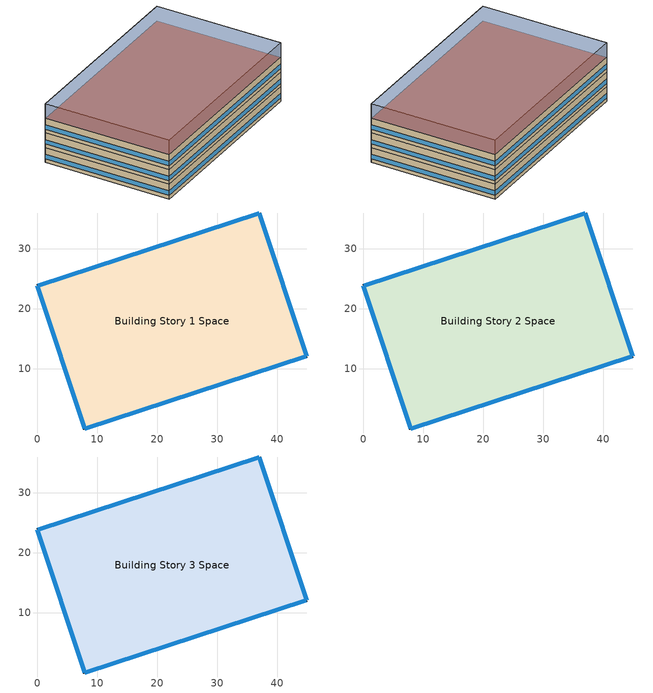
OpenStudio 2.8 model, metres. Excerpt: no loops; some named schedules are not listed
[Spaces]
Building Story 1 Space
 floor ground: 44.87,12.12 7.88,0 0,23.88 36.99,35.99 z0
 wall outside: 7.88,0 44.87,12.12 36.99,35.99 0,23.88 7.88,0 z0:3
 window: 44.86,12.14 37,35.97 / 0.01,23.86 7.87,0.02 / 7.9,0.01 44.84,12.11 / 36.97,35.99 0.02,23.89 z0.76:1.66
 ceiling adiabatic (Typical Interior Ceiling): 36.99,35.99 0,23.88 7.88,0 44.87,12.12 z3
Building Story 2 Space
 floor adiabatic (Typical Insulated Carpeted 6in Slab Floor): 44.87,12.12 7.88,0 0,23.88 36.99,35.99 z3
 wall outside: 7.88,0 44.87,12.12 36.99,35.99 0,23.88 7.88,0 z3:6
 window: 44.86,12.14 37,35.97 / 36.97,35.99 0.02,23.89 / 7.9,0.01 44.84,12.11 / 0.01,23.86 7.87,0.02 z3.76:4.66
 ceiling adiabatic (Typical IEAD Roof R-15.87): 36.99,35.99 0,23.88 7.88,0 44.87,12.12 z6
Building Story 3 Space
 floor adiabatic (Typical Interior Floor): 44.87,12.12 7.88,0 0,23.88 36.99,35.99 z6
 wall outside: 7.88,0 44.87,12.12 36.99,35.99 0,23.88 7.88,0 z6:9
 window: 0.01,23.86 7.87,0.02 / 7.9,0.01 44.84,12.11 / 36.97,35.99 0.02,23.89 / 44.86,12.14 37,35.97 z6.76:7.66
 roof outside: 36.99,35.99 0,23.88 7.88,0 44.87,12.12 z9
shading: 0,23.88 7.88,0 / 7.88,0 44.87,12.12 / 44.87,12.12 36.99,35.99 / 36.99,35.99 0,23.88 z0:12; 7.88,0 44.87,12.12 / 44.87,12.12 36.99,35.99 / 36.99,35.99 0,23.88 / 0,23.88 7.88,0 z0:9; 7.88,0 44.87,12.12 / 44.87,12.12 36.99,35.99 / 36.99,35.99 0,23.88 / 0,23.88 7.88,0 z0:3; 36.99,35.99 0,23.88 7.88,0 44.87,12.12 z12; 44.87,12.12 7.88,0 0,23.88 36.99,35.99 z0; 44.87,12.12 7.88,0 0,23.88 36.99,35.99 z0; 36.99,35.99 0,23.88 7.88,0 44.87,12.12 z9; 44.87,12.12 7.88,0 0,23.88 36.99,35.99 z0; 36.99,35.99 0,23.88 7.88,0 44.87,12.12 z3
[Site]
Buffalo Niagara Intl Ap_NY_USA: Latitude {deg}=42.8134; Longitude {deg}=-78.8492; Time Zone {hr}=-5; Elevation {m}=215; Terrain=City
[Site:WaterMainsTemperature]
Calculation Method=Correlation; Annual Average Outdoor Air Temperature {C}=8.96667; Maximum Difference In Monthly Average Outdoor Air Temperatures {deltaC}=26.2
[SizingPeriod:DesignDay] Barometric Pressure {Pa}=98769; Sky Clearness=0; Rain Indicator=0; Snow Indicator=0; Day of Month=21; Daylight Saving Time Indicator=0; Humidity Indicating Type=Wetbulb; Dry-Bulb Temperature Range Modifier Type=DefaultMultipliers
Name | Maximum Dry-Bulb Temperature {C} | Daily Dry-Bulb Temperature Range {deltaC} | Humidity Indicating Conditions at Maximum Dry-Bulb | Wind Speed {m/s} | Wind Direction {deg} | Month | Day Type | Solar Model Indicator | ASHRAE Taub | ASHRAE Taud
Buffalo Niagara Intl Ap Ann Clg .4% Condns WB=>MDB | 27.8 | 9.3 | 23.8 | 5.7 | 240 | 7 | SummerDesignDay | ASHRAETau | 0.462 | 2.001
Buffalo Niagara Intl Ap Ann Clg .4% Condns DB=>MWB | 30.3 | 9.3 | 21.8 | 5.7 | 240 | 7 | SummerDesignDay | ASHRAETau | 0.462 | 2.001
Buffalo Niagara Intl Ap Ann Htg 99.6% Condns DB | -16.3 | 0 | -16.3 | 5.1 | 270 | 1 | WinterDesignDay | ASHRAEClearSky
[ClimateZones]
Climate Zone Institution Name 1=ASHRAE; Climate Zone Document Name 1=ANSI/ASHRAE Standard 169; Climate Zone Document Year 1=2006; Climate Zone Value 1=6A
[Site:GroundTemperature:BuildingSurface]
19.46, 19.4, 19.64, 19.93, 20.21, 22.56, 23.07, 23.15, 23.1, 20.68, 20.13, 19.69
[Building]
Residential 2: Nominal Floor to Floor Height {m}=3; Default Construction Set=Res 90.1-2004 - MidApt - ASHRAE 169-2013-6A; Standards Number of Stories=3; Standards Number of Above Ground Stories=3; Standards Building Type=MidriseApartment
[DefaultConstructionSet]
Res 90.1-2004 - MidApt - ASHRAE 169-2013-6A: Default Exterior Surface Constructions=Default Surface Constructions 1; Default Interior Surface Constructions=Default Surface Constructions 2; Default Ground Contact Surface Constructions=Default Surface Constructions 3; Default Exterior SubSurface Constructions=Default Sub Surface Constructions 1; Default Interior SubSurface Constructions=Default Sub Surface Constructions 2; Interior Partition Construction=Typical Interior Partition
[DefaultSurfaceConstructions]
Name | Floor Construction | Wall Construction | Roof Ceiling Construction
Default Surface Constructions 1 | Typical Insulated Exterior Mass Floor R-15.63 | Typical Insulated Steel Framed Exterior Wall R-15.63 | Typical IEAD Roof R-15.87
Default Surface Constructions 2 | Typical Interior Floor | Typical Interior Wall | Typical Interior Ceiling
Default Surface Constructions 3 | Typical Insulated Carpeted 6in Slab Floor | Typical Insulated Basement Mass Wall
[Construction]
Typical Insulated Exterior Mass Floor R-15.63: Typical Insulation R-13.06, 4 in. Normalweight Concrete Floor, Typical Carpet Pad
Typical Insulated Steel Framed Exterior Wall R-15.63: 25mm Stucco, 5/8 in. Gypsum Board, Typical Insulation R-13.45, 5/8 in. Gypsum Board
Typical IEAD Roof R-15.87: Roof Membrane, Typical Insulation R-14.76, Metal Roof Surface
Typical Interior Floor: 100mm Normalweight concrete floor, CP02 CARPET PAD
Typical Interior Wall: G01 13mm gypsum board, G01 13mm gypsum board
Typical Interior Ceiling: CP02 CARPET PAD, 100mm Normalweight concrete floor
Typical Insulated Carpeted 6in Slab Floor: 6 in. Normalweight Concrete Floor, Typical Carpet Pad
Typical Insulated Basement Mass Wall: 8 in. Concrete Block Basement Wall
U 0.57 SHGC 0.49 Dbl Blue 6mm/6mm Air: BLUE 6MM, AIR 6MM, CLEAR 6MM
Typical Insulated Metal Door R-1.43: F08 Metal surface, Typical Insulation R-0.58
Typical Overhead Door R-2.0: Typical Insulation R-1.15
U 1.17 SHGC 0.49 Simple Glazing Skylight U-1.17 SHGC 0.0: U 1.17 SHGC 0.49 Simple Glazing U-1.17 SHGC 0.0
Typical Interior Window: Clear 3mm
Typical Interior Door; Typical Interior Partition: G05 25mm wood
[Material:NoMass] Roughness=Smooth; Thermal Absorptance=0.9; Solar Absorptance=0.7
Name | Thermal Resistance {m2-K/W} | Visible Absorptance
Typical Insulation R-13.06 | 2.2993 | 0.7
Typical Carpet Pad; CP02 CARPET PAD | 0.21648 | 0.8
Typical Insulation R-13.45 | 2.368 | 0.7
Typical Insulation R-14.76 | 2.59864 | 0.7
Typical Insulation R-0.58 | 0.101875 | 0.7
Typical Insulation R-1.15 | 0.202527 | 0.7
[Material]
Name | Roughness | Thickness {m} | Conductivity {W/m-K} | Density {kg/m3} | Specific Heat {J/kg-K} | Thermal Absorptance | Solar Absorptance | Visible Absorptance
4 in. Normalweight Concrete Floor | MediumRough | 0.1016 | 2.31 | 2322 | 832 | 0.9 | 0.7 | 0.7
25mm Stucco | Smooth | 0.0254 | 0.72 | 1856 | 840 | 0.9 | 0.7 | 0.7
5/8 in. Gypsum Board | MediumSmooth | 0.0159 | 0.16 | 800 | 1090 | 0.9 | 0.7 | 0.7
Roof Membrane | VeryRough | 0.0095 | 0.16 | 1121.29 | 1460 | 0.9 | 0.7 | 0.7
Metal Roof Surface; F08 Metal surface | Smooth | 0.0008 | 45.28 | 7824 | 500 | 0.9 | 0.7 | 0.7
100mm Normalweight concrete floor | MediumRough | 0.1016 | 2.31045 | 2322 | 832.557 |  | 0 | 0
G01 13mm gypsum board | Smooth | 0.0127 | 0.160031 | 800.001 | 1090.73 | 0.9 | 0.7 | 0.5
6 in. Normalweight Concrete Floor | MediumRough | 0.1524 | 2.31 | 2322 | 832 | 0.9 | 0.7 | 0.7
8 in. Concrete Block Basement Wall | MediumRough | 0.2032 | 1.326 | 1842 | 912 | 0.9 | 0.7 | 0.7
G05 25mm wood | MediumSmooth | 0.0254 | 0.15 | 608 | 1630 | 0.9 | 0.5 | 0.5
[DefaultSubSurfaceConstructions]
Name | Fixed Window Construction | Operable Window Construction | Door Construction | Glass Door Construction | Overhead Door Construction | Skylight Construction | Tubular Daylight Dome Construction | Tubular Daylight Diffuser Construction
Default Sub Surface Constructions 1 | U 0.57 SHGC 0.49 Dbl Blue 6mm/6mm Air | U 0.57 SHGC 0.49 Dbl Blue 6mm/6mm Air | Typical Insulated Metal Door R-1.43 | U 0.57 SHGC 0.49 Dbl Blue 6mm/6mm Air | Typical Overhead Door R-2.0 | U 1.17 SHGC 0.49 Simple Glazing Skylight U-1.17 SHGC 0.0 | Typical Interior Window | Typical Interior Window
Default Sub Surface Constructions 2 | Typical Interior Window | Typical Interior Window | Typical Interior Door
[WindowMaterial:Glazing] Optical Data Type=SpectralAverage; Infrared Transmittance at Normal Incidence=0; Front Side Infrared Hemispherical Emissivity=0.84; Back Side Infrared Hemispherical Emissivity=0.84; Conductivity {W/m-K}=0.9; Dirt Correction Factor for Solar and Visible Transmittance=1; Solar Diffusing=No
Name | Thickness {m} | Solar Transmittance at Normal Incidence | Front Side Solar Reflectance at Normal Incidence | Back Side Solar Reflectance at Normal Incidence | Visible Transmittance at Normal Incidence | Front Side Visible Reflectance at Normal Incidence | Back Side Visible Reflectance at Normal Incidence
BLUE 6MM | 0.006 | 0.48 | 0.05 | 0.05 | 0.57 | 0.06 | 0.06
CLEAR 6MM | 0.006 | 0.775 | 0.071 | 0.071 | 0.881 | 0.08 | 0.08
Clear 3mm | 0.003 | 0.837 | 0.075 | 0.075 | 0.898 | 0.081 | 0.081
[WindowMaterial:Gas]
AIR 6MM: Gas Type=Air; Thickness {m}=0.0063
[WindowMaterial:SimpleGlazingSystem]
U 1.17 SHGC 0.49 Simple Glazing U-1.17 SHGC 0.0: U-Factor {W/m2-K}=6.64357; Solar Heat Gain Coefficient=0.49; Visible Transmittance=0.38
[People:Definition] Number of People Calculation Method=People/Area; Fraction Radiant=0.3
Name | People per Space Floor Area {person/m2}
MidriseApartment Office People Definition | 0.0227119
MidriseApartment Apartment People Definition | 0.0283091
[Lights:Definition] Design Level Calculation Method=Watts/Area; Fraction Radiant=0.6; Fraction Visible=0.2
Name | Watts per Space Floor Area {W/m2} | Return Air Fraction
MidriseApartment Office Lights Definition | 11.8403
MidriseApartment Corridor Lights Definition | 5.38196
MidriseApartment Apartment Lights Definition | 11.5174
MidriseApartment Apartment Additional Lights Definition | 2.90626 | 0
[ElectricEquipment:Definition] Design Level Calculation Method=Watts/Area; Fraction Radiant=0.5
Name | Watts per Space Floor Area {W/m2}
MidriseApartment Office Elec Equip Definition; MidriseApartment Apartment Elec Equip Definition | 6.67
Elevator Fan 1 - pre-normalized value was 75 W. | 0.0763054
Elevator Lights 1 - pre-normalized value was 89 W. | 0.0908398
Elevator Lift Motor 1 - pre-normalized value was 16055 W. | 16.3945
[DesignSpecification:OutdoorAir] Outdoor Air Method=Sum
Name | Outdoor Air Flow per Floor Area {m3/s-m2} | Outdoor Air Flow Air Changes per Hour {1/hr}
Blended OA | 4.29768e-05 | 0.216335
Blended OA 1; Blended OA 2 |  | 0.35
[DefaultScheduleSet]
Story Mid Blended Space Type Schedule Set; Story Ground Blended Space Type Schedule Set; Story Top Blended Space Type Schedule Set
[SpaceInfiltration:DesignFlowRate] Schedule=Always On Discrete; Design Flow Rate Calculation Method=Flow/ExteriorArea; Constant Term Coefficient=0; Temperature Term Coefficient=0; Velocity Term Coefficient=0.224; Velocity Squared Term Coefficient=0
Name | Space or SpaceType | Flow per Exterior Surface Area {m3/s-m2}
MidriseApartment Apartment A  - Story Ground Infiltration; MidriseApartment Apartment C  - Story Ground Infiltration | Story Ground Blended Space Type | 0.000199236
MidriseApartment Apartment A  - Story Mid Infiltration; MidriseApartment Apartment C  - Story Mid Infiltration | Story Mid Blended Space Type | 0.00030968
MidriseApartment Apartment A  - Story Top Infiltration; MidriseApartment Apartment C  - Story Top Infiltration | Story Top Blended Space Type | 9.47004e-05
MidriseApartment Apartment A end_a - Story Ground Infiltration; MidriseApartment Apartment C end_a - Story Ground Infiltration; MidriseApartment Corridor A end_b - Story Ground Infiltration; MidriseApartment Corridor C end_b - Story Ground Infiltration | Story Ground Blended Space Type | 6.62381e-05
MidriseApartment Apartment A end_a - Story Mid Infiltration; MidriseApartment Apartment A end_b - Story Mid Infiltration; MidriseApartment Apartment C end_a - Story Mid Infiltration; MidriseApartment Apartment C end_b - Story Mid Infiltration | Story Mid Blended Space Type | 6.62381e-05
MidriseApartment Apartment A end_a - Story Top Infiltration; MidriseApartment Apartment A end_b - Story Top Infiltration; MidriseApartment Apartment C end_a - Story Top Infiltration; MidriseApartment Apartment C end_b - Story Top Infiltration | Story Top Blended Space Type | 2.02556e-05
MidriseApartment Apartment B end_a - Story Ground Infiltration; MidriseApartment Corridor B end_b - Story Ground Infiltration | Story Ground Blended Space Type | 7.04595e-05
MidriseApartment Apartment B end_a - Story Mid Infiltration; MidriseApartment Apartment B end_b - Story Mid Infiltration | Story Mid Blended Space Type | 7.04595e-05
MidriseApartment Apartment B end_a - Story Top Infiltration; MidriseApartment Apartment B end_b - Story Top Infiltration | Story Top Blended Space Type | 2.15466e-05
MidriseApartment Corridor A  - Story Ground Infiltration; MidriseApartment Corridor C  - Story Ground Infiltration | Story Ground Blended Space Type | 7.86415e-05
MidriseApartment Office A  - Story Ground Infiltration; MidriseApartment Office C  - Story Ground Infiltration | Story Ground Blended Space Type | 3.18027e-05
[ElectricEquipment]
Name | Electric Equipment Definition | Space or SpaceType | Schedule | Multiplier
1 Elevator Lift Motors | Elevator Lift Motor 1 - pre-normalized value was 16055 W. | Story Ground Blended Space Type | Elevator Schedule 1 | 1
1 Elevator Fans | Elevator Fan 1 - pre-normalized value was 75 W. | Story Ground Blended Space Type | Elevator Schedule 3 | 1
1 Elevator Lights | Elevator Lights 1 - pre-normalized value was 89 W. | Story Ground Blended Space Type | Elevator Schedule 2 | 1
MidriseApartment Office Elec Equip 1 | MidriseApartment Office Elec Equip Definition | Story Ground Blended Space Type | ApartmentMidRise EQP_OFF_SCH_2004_2007 | 0.0846
MidriseApartment Apartment Elec Equip 1 | MidriseApartment Apartment Elec Equip Definition | Story Ground Blended Space Type | ApartmentMidRise EQP_APT_SCH | 0.6181
MidriseApartment Apartment Elec Equip 2 | MidriseApartment Apartment Elec Equip Definition | Story Mid Blended Space Type | ApartmentMidRise EQP_APT_SCH | 1
MidriseApartment Apartment Elec Equip 3 | MidriseApartment Apartment Elec Equip Definition | Story Top Blended Space Type | ApartmentMidRise EQP_APT_SCH | 1
[Exterior:Lights:Definition]
Name | Design Level {W}
Parking Areas and Drives Def (W/ft^2) | 0.15
Building Facades Def (W/ft^2) | 0.2
Main Entries Def (W/ft) | 30
Other Doors Def (W/ft) | 20
[Exterior:Lights] Control Option=AstronomicalClock
Name | Exterior Lights Definition | Schedule | Multiplier
Parking Areas and Drives | Parking Areas and Drives Def (W/ft^2) | Always On Discrete | 26147.7
Building Facades | Building Facades Def (W/ft^2) | Schedule Ruleset 1 | 4643.4
Main Entries | Main Entries Def (W/ft) | Always On Discrete | 8.4328
Other Doors | Other Doors Def (W/ft) | Always On Discrete | 4.764532
[ThermostatSetpoint:DualSetpoint] Heating Setpoint Temperature Schedule=ApartmentMidRise HTGSETP_APT_SCH; Cooling Setpoint Temperature Schedule=ApartmentMidRise CLGSETP_APT_SCH
Story Mid Blended Space Type Thermostat; Story Ground Blended Space Type Thermostat; Story Top Blended Space Type Thermostat
[Lights]
Name | Lights Definition | Space or SpaceType | Schedule | Fraction Replaceable | Multiplier
MidriseApartment Corridor Lights 1 | MidriseApartment Corridor Lights Definition | Story Ground Blended Space Type | ApartmentMidRise LTG_COR_SCH_2004_2007 | 0 | 0.2973
MidriseApartment Office Lights 1 | MidriseApartment Office Lights Definition | Story Ground Blended Space Type | ApartmentMidRise LTG_OFF_SCH_2004_2007 | 0 | 0.0846
MidriseApartment Apartment Lights 1 | MidriseApartment Apartment Lights Definition | Story Ground Blended Space Type | ApartmentMidRise LTG_APT_SCH | 0 | 0.6181
MidriseApartment Apartment Additional Lights 1 | MidriseApartment Apartment Additional Lights Definition | Story Ground Blended Space Type | ApartmentMidRise LTG_APT_SCH | 1 | 0.6181
MidriseApartment Apartment Lights 2 | MidriseApartment Apartment Lights Definition | Story Mid Blended Space Type | ApartmentMidRise LTG_APT_SCH | 0 | 1
MidriseApartment Apartment Additional Lights 2 | MidriseApartment Apartment Additional Lights Definition | Story Mid Blended Space Type | ApartmentMidRise LTG_APT_SCH | 1 | 1
MidriseApartment Apartment Lights 3 | MidriseApartment Apartment Lights Definition | Story Top Blended Space Type | ApartmentMidRise LTG_APT_SCH | 0 | 1
MidriseApartment Apartment Additional Lights 3 | MidriseApartment Apartment Additional Lights Definition | Story Top Blended Space Type | ApartmentMidRise LTG_APT_SCH | 1 | 1
[People] Activity Level Schedule=ApartmentMidRise Activity Schedule; Work Efficiency Schedule=Work Efficiency Schedule; Clothing Insulation Schedule=Clothing Schedule; Air Velocity Schedule=Air Velocity Schedule
Name | People Definition | Space or SpaceType | Number of People Schedule | Multiplier
MidriseApartment Office People 1 | MidriseApartment Office People Definition | Story Ground Blended Space Type | ApartmentMidRise OCC_OFF_SCH | 0.0846
MidriseApartment Apartment People 1 | MidriseApartment Apartment People Definition | Story Ground Blended Space Type | ApartmentMidRise OCC_APT_SCH | 0.6181
MidriseApartment Apartment People 2 | MidriseApartment Apartment People Definition | Story Mid Blended Space Type | ApartmentMidRise OCC_APT_SCH | 1
MidriseApartment Apartment People 3 | MidriseApartment Apartment People Definition | Story Top Blended Space Type | ApartmentMidRise OCC_APT_SCH | 1
[SpaceType] Standards Building Type=MidriseApartment; Standards Space Type=Apartment
Name | Default Schedule Set | Design Specification Outdoor Air Object
Story Ground Blended Space Type | Story Ground Blended Space Type Schedule Set | Blended OA
Story Mid Blended Space Type | Story Mid Blended Space Type Schedule Set | Blended OA 1
Story Top Blended Space Type | Story Top Blended Space Type Schedule Set | Blended OA 2
[Space]
Name | Space Type | Building Story | Thermal Zone
Building Story 1 Space | Story Top Blended Space Type | Building Story 1 | Building Story 1 ThermalZone
Building Story 2 Space | Story Mid Blended Space Type | Building Story 2 | Building Story 2 ThermalZone
Building Story 3 Space | Story Ground Blended Space Type | Building Story 3 | Building Story 3 ThermalZone
[BuildingStory]
Building Story 1; Building Story 2; Building Story 3
[ThermalZone] Use Ideal Air Loads=No
Name | Thermostat
Building Story 1 ThermalZone | Story Top Blended Space Type Thermostat
Building Story 2 ThermalZone | Story Mid Blended Space Type Thermostat
Building Story 3 ThermalZone | Story Ground Blended Space Type Thermostat
[Schedule:Ruleset]
Name | Default Day Schedule | Summer Design Day Schedule | Winter Design Day Schedule
Clothing Schedule | Clothing Schedule Default Winter Clothes
Air Velocity Schedule | Air Velocity Schedule Default
Work Efficiency Schedule | Work Efficiency Schedule Default
ApartmentMidRise OCC_OFF_SCH | ApartmentMidRise OCC_OFF_SCH Default | ApartmentMidRise OCC_OFF_SCH Summer Design Day | ApartmentMidRise OCC_OFF_SCH Winter Design Day
ApartmentMidRise Activity Schedule | ApartmentMidRise Activity Schedule Default | ApartmentMidRise Activity Schedule Summer Design Day | ApartmentMidRise Activity Schedule Winter Design Day
ApartmentMidRise LTG_OFF_SCH_2004_2007 | ApartmentMidRise LTG_OFF_SCH_2004_2007 Default | ApartmentMidRise LTG_OFF_SCH_2004_2007 Summer Design Day | ApartmentMidRise LTG_OFF_SCH_2004_2007 Winter Design Day
ApartmentMidRise EQP_OFF_SCH_2004_2007 | ApartmentMidRise EQP_OFF_SCH_2004_2007 Default | ApartmentMidRise EQP_OFF_SCH_2004_2007 Summer Design Day | ApartmentMidRise EQP_OFF_SCH_2004_2007 Winter Design Day
ApartmentMidRise LTG_COR_SCH_2004_2007 | ApartmentMidRise LTG_COR_SCH_2004_2007 Default | ApartmentMidRise LTG_COR_SCH_2004_2007 Summer Design Day | ApartmentMidRise LTG_COR_SCH_2004_2007 Winter Design Day
ApartmentMidRise OCC_APT_SCH | ApartmentMidRise OCC_APT_SCH Default | ApartmentMidRise OCC_APT_SCH Summer Design Day | ApartmentMidRise OCC_APT_SCH Winter Design Day
ApartmentMidRise LTG_APT_SCH | ApartmentMidRise LTG_APT_SCH Default | ApartmentMidRise LTG_APT_SCH Summer Design Day | ApartmentMidRise LTG_APT_SCH Winter Design Day
ApartmentMidRise EQP_APT_SCH | ApartmentMidRise EQP_APT_SCH Default | ApartmentMidRise EQP_APT_SCH Summer Design Day | ApartmentMidRise EQP_APT_SCH Winter Design Day
Elevator Schedule 1 | 33 space(s) Occ Sch Default 1 | 33 space(s) Occ Sch Summer Design Day 1 | 33 space(s) Occ Sch Winter Design Day 1
Elevator Schedule 2 | 33 space(s) Occ Sch Default 2 | 33 space(s) Occ Sch Summer Design Day 2 | 33 space(s) Occ Sch Winter Design Day 2
Elevator Schedule 3 | 33 space(s) Occ Sch Default 3 | 33 space(s) Occ Sch Summer Design Day 3 | 33 space(s) Occ Sch Winter Design Day 3
Schedule Ruleset 1 | Schedule Day 29
ApartmentMidRise HTGSETP_APT_SCH | ApartmentMidRise HTGSETP_APT_SCH Default | ApartmentMidRise HTGSETP_APT_SCH Summer Design Day | ApartmentMidRise HTGSETP_APT_SCH Winter Design Day
ApartmentMidRise CLGSETP_APT_SCH | ApartmentMidRise CLGSETP_APT_SCH Default | ApartmentMidRise CLGSETP_APT_SCH Summer Design Day | ApartmentMidRise CLGSETP_APT_SCH Winter Design Day
[Schedule:Day]
Clothing Schedule Default Winter Clothes; ApartmentMidRise LTG_OFF_SCH_2004_2007 Summer Design Day; ApartmentMidRise LTG_COR_SCH_2004_2007 Default; ApartmentMidRise LTG_COR_SCH_2004_2007 Winter Design Day; ApartmentMidRise LTG_COR_SCH_2004_2007 Summer Design Day; 33 space(s) Occ Sch Summer Design Day 1; 33 space(s) Occ Sch Winter Design Day 1; 33 space(s) Occ Sch Summer Design Day 2; 33 space(s) Occ Sch Winter Design Day 2; 33 space(s) Occ Sch Summer Design Day 3; 33 space(s) Occ Sch Winter Design Day 3: 24, 0, 1
Air Velocity Schedule Default: 24, 0, 0.2
Work Efficiency Schedule Default: 24, 0, 0
ApartmentMidRise Activity Schedule Default; ApartmentMidRise Activity Schedule Winter Design Day; ApartmentMidRise Activity Schedule Summer Design Day: 24, 0, 95
ApartmentMidRise LTG_OFF_SCH_2004_2007 Default: 24, 0, 0.18
ApartmentMidRise EQP_OFF_SCH_2004_2007 Default; ApartmentMidRise EQP_OFF_SCH_2004_2007 Winter Design Day; ApartmentMidRise EQP_OFF_SCH_2004_2007 Summer Design Day: 24, 0, 0.33
ApartmentMidRise OCC_APT_SCH Default; ApartmentMidRise OCC_APT_SCH Winter Design Day; ApartmentMidRise OCC_APT_SCH Summer Design Day: 7, 0, 1, 8, 0, 0.85, 9, 0, 0.39, 16, 0, 0.25, 17, 0, 0.3, 18, 0, 0.52, 21, 0, 0.87, 24, 0, 1
ApartmentMidRise LTG_APT_SCH Default; ApartmentMidRise LTG_APT_SCH Winter Design Day; ApartmentMidRise LTG_APT_SCH Summer Design Day: 4, 0, 0.011316, 5, 0, 0.0339481, 6, 0, 0.0735542, 7, 0, 0.0792122, 8, 0, 0.0735542, 9, 0, 0.0339481, 15, 0, 0.0226321, 16, 0, 0.0396061, 17, 0, 0.0792122, 18, 0, 0.11316, 19, 0, 0.152766, 21, 0, 0.181056, 22, 0, 0.124476, 23, 0, 0.0678962, 24, 0, 0.0282901
ApartmentMidRise EQP_APT_SCH Default; ApartmentMidRise EQP_APT_SCH Winter Design Day; ApartmentMidRise EQP_APT_SCH Summer Design Day: 1, 0, 0.45, 2, 0, 0.41, 3, 0, 0.39, 5, 0, 0.38, 6, 0, 0.43, 7, 0, 0.54, 8, 0, 0.65, 9, 0, 0.66, 10, 0, 0.67, 11, 0, 0.69, 12, 0, 0.7, 13, 0, 0.69, 14, 0, 0.66, 15, 0, 0.65, 16, 0, 0.68, 17, 0, 0.8, 19, 0, 1, 20, 0, 0.93, 21, 0, 0.89, 22, 0, 0.85, 23, 0, 0.71, 24, 0, 0.58
33 space(s) Occ Sch Default 1: 6, 0, 0, 7, 0, 0.0185082, 8, 0, 0.0535597, 9, 0, 0.0172743, 11, 0, 0, 13, 0, 0.00159939, 15, 0, 0, 16, 0, 0.0061694, 17, 0, 0.0239466, 18, 0, 0.0431858, 20, 0, 0, 21, 0, 0.0160404, 24, 0, 0
33 space(s) Occ Sch Default 2; 33 space(s) Occ Sch Default 3: 6, 0, 0, 7, 0, 1, 8, 0, 1, 9, 0, 1, 11, 0, 0, 13, 0, 1, 15, 0, 0, 16, 0, 1, 17, 0, 1, 18, 0, 1, 20, 0, 0, 21, 0, 1, 24, 0, 0
Schedule Day 29: 6, 0, 0, 24, 0, 1
ApartmentMidRise HTGSETP_APT_SCH Default; ApartmentMidRise HTGSETP_APT_SCH Winter Design Day; ApartmentMidRise HTGSETP_APT_SCH Summer Design Day: 24, 0, 21.7
ApartmentMidRise CLGSETP_APT_SCH Default; ApartmentMidRise CLGSETP_APT_SCH Winter Design Day; ApartmentMidRise CLGSETP_APT_SCH Summer Design Day: 24, 0, 24.4
[Schedule:Rule] Rule Order=0; Date Specification Type=DateRange; Start Day=1
Name | Schedule Ruleset | Day Schedule | Start Month | End Month | End Day | Apply Monday | Apply Tuesday | Apply Wednesday | Apply Thursday | Apply Friday | Apply Sunday | Apply Saturday
Schedule Rule 1 | Clothing Schedule | Clothing Schedule Summer Clothes | 5 | 9 | 30
Schedule Rule 4 | ApartmentMidRise EQP_OFF_SCH_2004_2007 | ApartmentMidRise EQP_OFF_SCH_2004_2007 Wkdy Day | 1 | 12 | 31 | Yes | Yes | Yes | Yes | Yes
33 space(s) Occ Sch Sunday Rule 1 | Elevator Schedule 1 | 33 space(s) Occ Sch Sunday 1 | 1 | 12 | 31 |  |  |  |  |  | Yes | Yes
33 space(s) Occ Sch Sunday Rule 2 | Elevator Schedule 2 | 33 space(s) Occ Sch Sunday 2 | 1 | 12 | 31 |  |  |  |  |  | Yes | Yes
33 space(s) Occ Sch Sunday Rule 3 | Elevator Schedule 3 | 33 space(s) Occ Sch Sunday 3 | 1 | 12 | 31 |  |  |  |  |  | Yes | Yes
[Schedule:Constant]
Always On Discrete: Value=1
